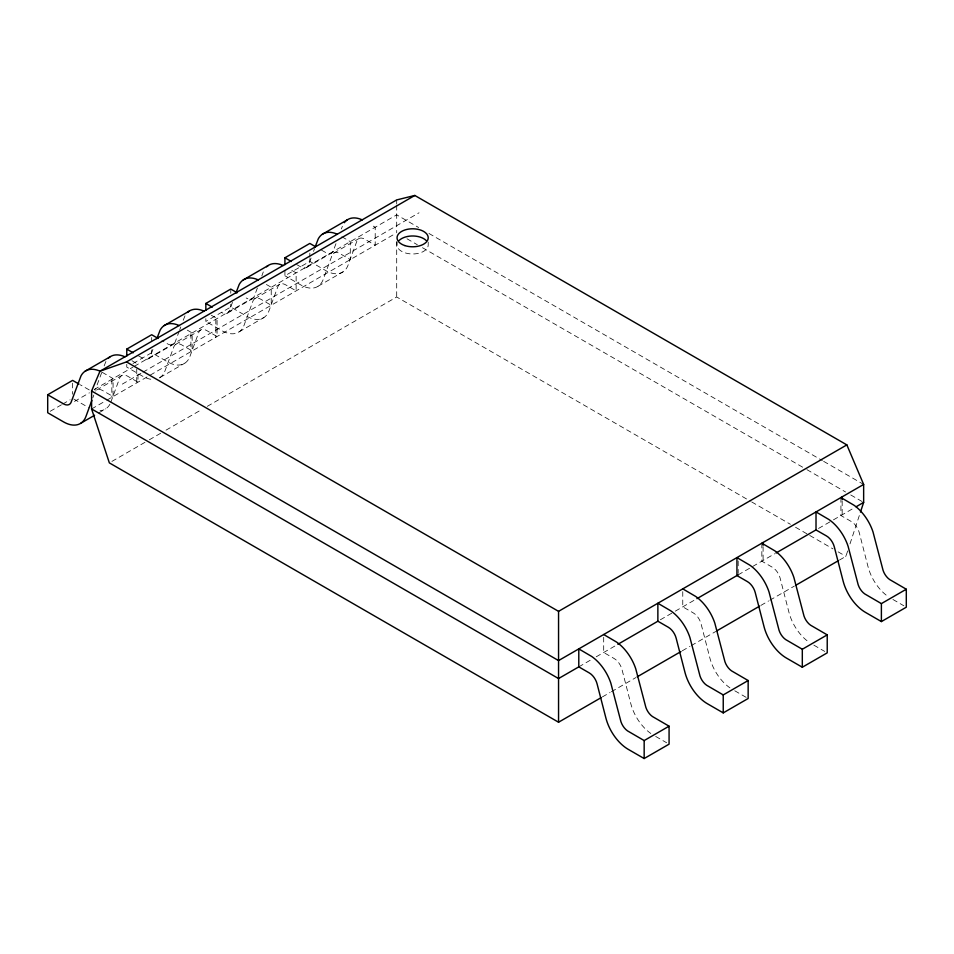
<?xml version="1.0" encoding="UTF-8"?>
<svg xmlns="http://www.w3.org/2000/svg" width="954" height="954" viewBox="0 0 954 954"><rect width="100%" height="100%" fill="white"/><g stroke="black" fill="none" stroke-linecap="round" stroke-linejoin="round"><path stroke-width="0.72" stroke-dasharray="4.77 3.58" d="M839.46 560.058L845.9 556.337L847.724 550.804M849.99 543.887L860.007 513.467M101.696 372.62L95.817 388.361A11.591 6.69 60 0 1 94.41 389.947M104.153 365.919L105.918 361.494M92.824 397.758L93.814 395.087M110.831 402.159L119.703 378.022A11.698 6.75 60 0 1 127.502 376.126L137.984 382.184L137.984 371.118M152.914 349.379L149.993 357.094A11.591 6.69 60 0 1 143.434 358.644L137.054 355.043M179.292 330.978L174.904 342.713A11.591 6.69 60 0 1 168.333 344.275L161.953 340.661M179.793 329.643L180.771 326.96M183.228 320.27L184.993 315.846M232.478 302.382L229.067 311.433A11.591 6.69 60 0 1 222.509 312.995L221.268 312.352M257.389 288.001L253.979 297.052A11.591 6.69 60 0 1 247.408 298.614L246.18 297.97M261.813 275.945L263.292 271.926M311.064 258.069L308.142 265.784A11.591 6.69 60 0 1 301.583 267.347L295.203 263.733M313.52 251.367L314.51 248.696M335.975 243.687L333.053 251.403A11.591 6.69 60 0 1 326.483 252.965L320.115 249.352M341.389 228.96L342.367 226.277M50.192 411.293L61.402 404.83M62.642 404.114L70.119 399.798M133 363.486L151.686 352.706L167.499 361.828A33.64 19.414 60 0 0 189.906 356.51L198.778 332.362A11.698 6.75 60 0 1 206.577 330.478L217.059 336.523L217.059 318.553L211.013 315.058M205.849 318.66L205.849 321.426L230.761 307.045L246.573 316.179A33.64 19.414 60 0 0 268.98 310.861L277.852 286.713A11.698 6.75 60 0 1 285.663 284.829L296.134 290.875L296.134 272.892L290.088 269.41M284.924 270.244L284.924 275.778L309.835 261.396L325.648 270.531A33.64 19.414 60 0 0 348.055 265.2L356.927 241.052A11.698 6.75 60 0 1 364.738 239.168L375.208 245.214L375.208 227.243L370.379 224.452M94.124 389.53L133 367.087M134.252 366.36L396.697 214.841L418.627 227.505M74.484 401.443L89.426 392.821M148.585 358.668L173.485 344.287M227.66 313.019L252.56 298.638M306.735 267.358L331.634 252.977M96.533 390.067L121.444 375.685M175.619 344.406L200.519 330.036M254.694 298.757L279.594 284.375M333.769 253.108L358.668 238.727M122.315 384.104L141.669 372.931M142.957 372.191L419.021 212.802M91.596 408.956L105.512 400.93M106.776 400.203L395.433 233.551M98.334 413.118L105.799 408.801M159.974 377.534L184.873 363.152M239.049 331.873L263.948 317.503M318.123 286.224L343.035 271.842M111.928 461.402L148.001 440.569M149.289 439.818L160.892 433.128M166.044 430.147L202.117 409.326M207.28 406.344L396.697 296.992L750.381 501.184M578.792 666.87L591.241 659.679M596.226 656.805L616.594 645.047M660.359 619.778L674.049 611.872M675.301 611.156L695.657 599.398M738.181 574.845L774.696 553.761M818.508 528.468L832.21 520.562M833.45 519.847L853.544 508.243M602.368 696.933L610.095 692.473M611.383 691.733L635.865 677.59M682.253 650.819L689.981 646.347M691.268 645.608L715.75 631.476M760.851 605.432L768.59 600.972M769.878 600.221L794.36 586.09M89.259 389.924L80.315 384.832M428.942 233.456L822.372 460.603M823.66 461.354L863.644 484.441M407.012 238.774L417.327 244.737M422.491 247.706L805.605 468.903M806.893 469.642L845.59 491.99M850.753 494.959L863.644 502.412M341.842 236.735L350.309 241.624L350.309 259.595L339.827 253.549A11.698 6.75 60 0 0 332.028 255.433L323.156 279.582A33.64 19.414 60 0 1 300.748 284.9L284.924 275.778M751.669 501.935L790.389 524.283M795.553 527.264L808.467 534.717M809.755 535.468L832.985 548.884M838.149 551.865L845.9 556.337M892.92 599.47L903.867 605.79M266.393 284.483L271.234 287.273L271.234 305.256L260.752 299.198A11.698 6.75 60 0 0 252.941 301.094L244.081 325.231A33.64 19.414 60 0 1 221.662 330.561L205.849 321.426M813.845 645.131L824.793 651.451M187.318 330.144L192.159 332.934L192.159 350.905L181.677 344.859A11.698 6.75 60 0 0 173.867 346.743L164.994 370.891A33.64 19.414 60 0 1 158.221 378.476M734.771 690.779L746.934 697.803M131.938 360.719L137.984 364.201M102.197 372.31L113.073 378.583L113.073 396.554L102.603 390.508A11.698 6.75 60 0 0 95.519 391.045M73.828 399.058L88.424 407.489M655.696 736.44L666.643 742.761M842.167 500.981L842.167 514.814M840.927 497.559L840.927 515.53L851.397 521.576A11.698 6.75 60 0 1 859.208 532.487L868.08 566.867A33.64 19.414 60 0 0 888.055 596.524M763.093 546.642L763.093 560.463M761.841 543.208L761.841 561.19L772.323 567.236A11.698 6.75 60 0 1 780.134 578.136L789.006 612.528A33.64 19.414 60 0 0 808.98 642.173M738.181 561.024L738.181 573.461M682.766 591.635L682.766 606.839L693.248 612.885A11.698 6.75 60 0 1 701.059 623.785L709.919 658.177A33.64 19.414 60 0 0 729.905 687.834M603.691 637.284L603.691 652.488L614.173 658.546A11.698 6.75 60 0 1 621.972 669.446L630.844 703.837A33.64 19.414 60 0 0 650.831 733.483M428.215 242.101L428.215 244.975A15.586 9.003 0 0 1 412.629 253.979A15.586 9.003 0 0 1 397.043 244.975L397.043 242.101M396.697 199.923L396.697 203.989M396.697 205.348L396.697 232.812M396.697 241.565L396.697 296.992M309.835 253.096L309.835 257.246M309.835 258.629L309.835 261.396M230.761 290.457L230.761 293.224M230.761 304.278L230.761 307.045M215.819 319.268L215.819 337.239M190.907 333.65L190.907 351.621M151.686 337.489L151.686 341.639M151.686 349.939L151.686 352.706M136.744 369.067L136.744 382.9M126.775 364.321L126.775 367.087L142.587 376.21A33.64 19.414 60 0 0 154.25 379.418M111.833 379.298L111.833 397.281M72.611 383.15L72.611 394.205M109.901 404.222A33.64 19.414 60 0 1 100.075 410.697"/><path stroke-width="1.43" d="M860.46 512.083L863.644 502.412L863.644 484.441L846.854 444.898L414.811 195.463L396.697 199.923L99.991 371.213L91.596 390.985L91.596 408.956L109.352 462.881L558.555 722.226L601.08 697.684M91.834 400.441L85.92 416.54A33.64 19.414 60 0 1 63.513 421.871L47.7 412.736L47.7 394.765L72.611 380.384L79.027 384.092M156.85 338.658L160.093 330.215A33.736 19.474 60 0 1 179.233 325.588M235.924 293.009L239.168 284.566A33.736 19.474 60 0 1 258.307 279.939M314.999 247.348L318.242 238.917A33.736 19.474 60 0 1 337.382 234.279M85.109 371.225L110.02 356.844M164.183 325.576L189.095 311.195M243.27 279.916L268.169 265.534M322.345 234.267L347.244 219.885M126.775 356.021L126.775 349.104L151.686 334.735L158.102 338.443M205.849 310.372L205.849 303.455L230.761 289.074L237.176 292.783M284.924 264.711L284.924 257.795L309.835 243.425L314.975 246.382M99.991 371.213L126.512 361.912L414.811 195.463M80.899 423.182L94.589 415.276M126.512 361.912L558.555 611.347L846.854 444.898M863.644 484.441L558.555 660.585L91.596 390.985M603.691 634.517L616.618 642.102A33.736 19.474 60 0 1 635.758 668.837L645.858 707.367A11.591 6.69 60 0 0 652.417 716.502L669.076 726.185L669.076 744.168L644.165 758.537L628.352 749.415A33.64 19.414 60 0 1 605.945 718.207L597.073 683.827A11.698 6.75 60 0 0 589.262 672.916L578.792 666.87L558.555 678.556L91.596 408.956M617.882 644.308L657.866 621.221L668.337 627.267A11.698 6.75 60 0 1 676.147 638.166L685.02 672.558A33.64 19.414 60 0 0 707.427 703.754L723.239 712.888L748.151 698.507L748.151 680.536L731.491 670.841A11.591 6.69 60 0 1 724.933 661.706L714.832 623.177A33.736 19.474 60 0 0 695.693 596.453L682.766 588.868M696.945 598.659L738.181 574.845M775.984 553.022L815.968 529.935L826.498 535.957A11.698 6.75 60 0 1 834.297 546.857L843.169 581.248A33.64 19.414 60 0 0 865.576 612.444L881.389 621.579L906.3 607.197L906.3 589.226L889.641 579.543A11.591 6.69 60 0 1 883.082 570.397L872.993 531.879A33.736 19.474 60 0 0 853.854 505.143L840.927 497.559M856.072 506.789L863.644 502.412M637.153 676.851L680.965 651.558M717.038 630.725L759.563 606.172M795.648 585.351L838.172 560.797M578.792 666.87L578.792 648.899L591.718 656.483A33.736 19.474 60 0 1 610.858 683.219L620.947 721.737A11.591 6.69 60 0 0 627.517 730.883L644.165 740.566L669.076 726.185M657.866 621.221L657.866 603.25L670.793 610.834A33.736 19.474 60 0 1 689.933 637.558L700.021 676.088A11.591 6.69 60 0 0 706.592 685.222L723.239 694.917L748.151 680.536M802.314 649.257L827.225 634.875L827.225 652.858L802.314 667.228L786.501 658.105A33.64 19.414 60 0 1 764.094 626.897L755.222 592.517A11.698 6.75 60 0 0 747.423 581.618L736.941 575.56L736.941 557.589L749.868 565.173A33.736 19.474 60 0 1 769.007 591.909L779.096 630.427A11.591 6.69 60 0 0 785.667 639.574L802.314 649.257L802.314 667.228M816.016 529.911L816.016 511.94L828.943 519.525A33.736 19.474 60 0 1 848.082 546.248L858.183 584.778A11.591 6.69 60 0 0 864.741 593.913L881.389 603.608L906.3 589.226M284.924 257.795L291.352 261.503M761.841 543.208L774.767 550.792A33.736 19.474 60 0 1 793.907 577.528L804.007 616.057A11.591 6.69 60 0 0 810.566 625.192L827.225 634.875M205.849 303.455L212.277 307.164M126.775 349.104L133.202 352.813M47.7 394.765L64.359 404.305A11.591 6.69 60 0 0 70.918 402.743L81.007 375.876A33.736 19.474 60 0 1 100.146 371.249M881.389 603.608L881.389 621.579M842.167 496.843L842.167 499.598M763.093 542.492L763.093 545.259M723.239 694.917L723.239 712.888M644.165 740.566L644.165 758.537M558.555 611.347L558.555 722.226M399.13 240.48A15.586 9.003 0 0 1 426.128 240.48M108.446 358.108A33.736 19.474 60 0 1 125.057 356.868M187.521 312.459A33.736 19.474 60 0 1 204.132 311.207M266.595 266.798A33.736 19.474 60 0 1 283.207 265.558M344.299 222.699A33.736 19.474 60 0 1 362.281 219.897M404.83 245.583A15.586 9.003 0 0 0 428.215 237.784A15.586 9.003 0 0 0 404.83 229.997A15.586 9.003 0 0 0 404.83 245.583"/></g></svg>
